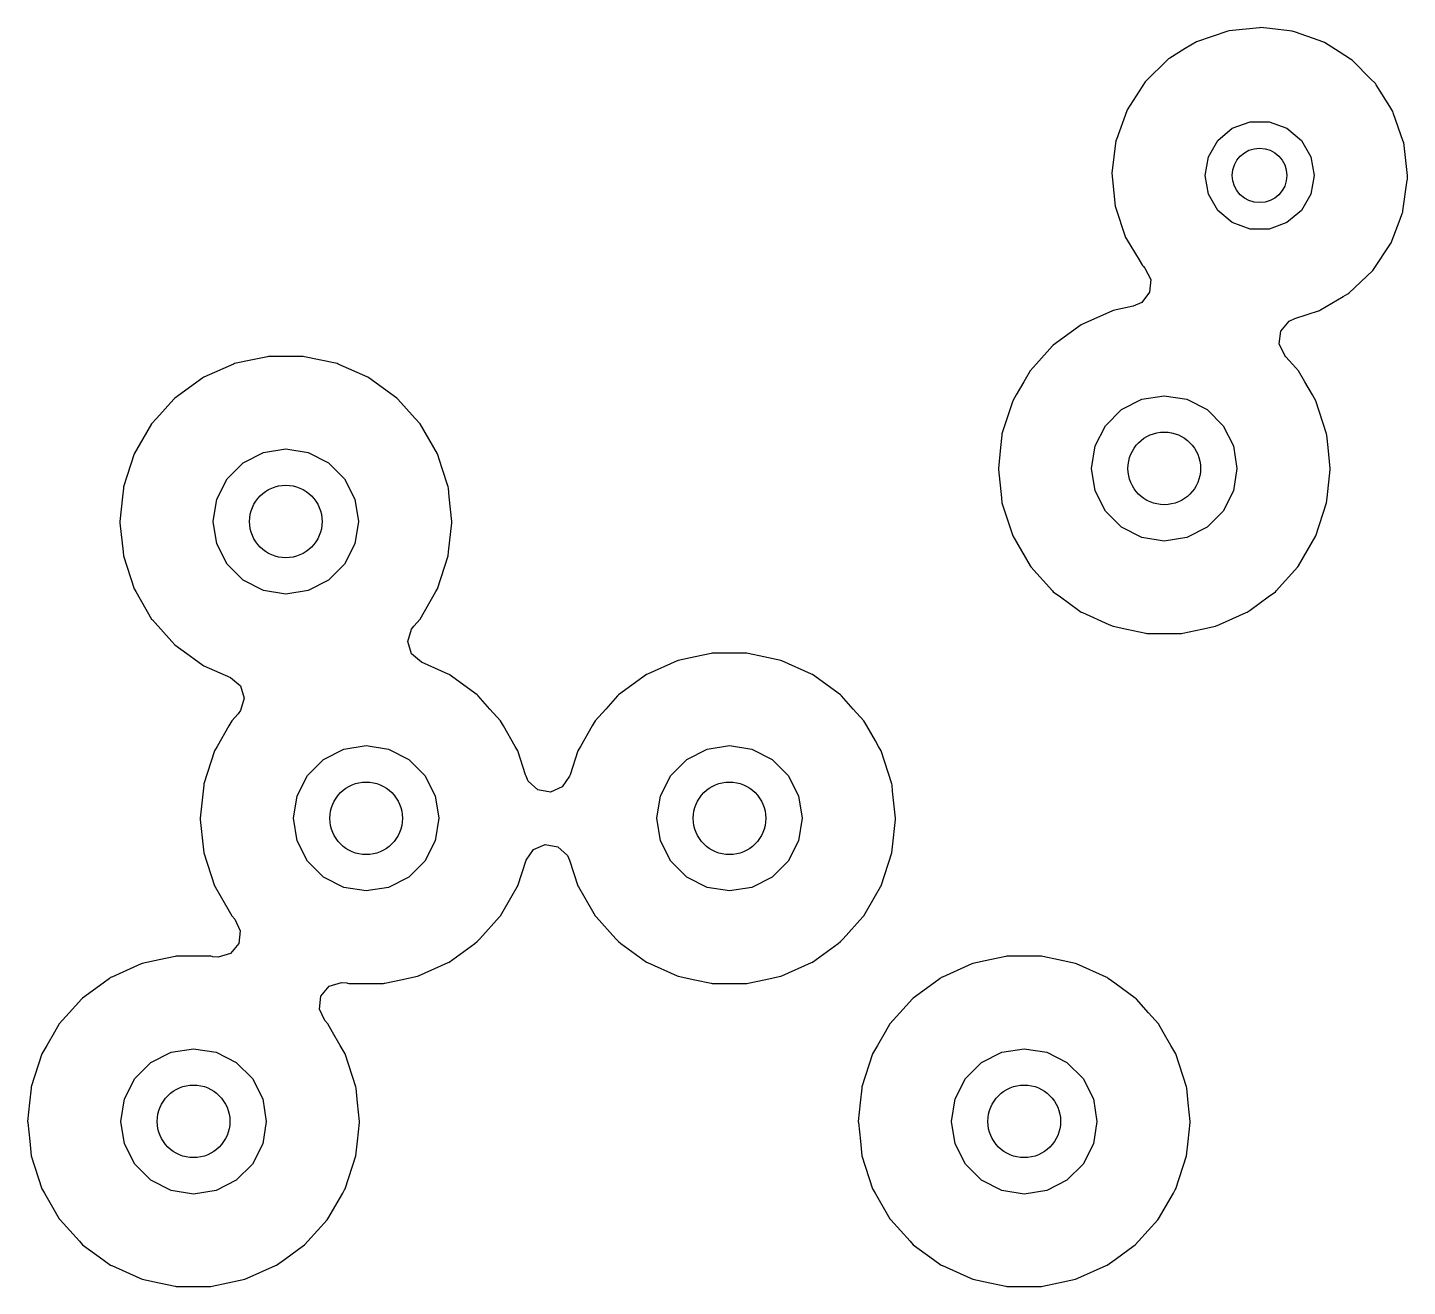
# Model space of a CAD drawing. Extents: x 1.86 to 8.44, y -4.92 to -0.87.
# Drawn here: x 6.964 to 7.263, y -2.9558 to -2.683 of the extents above; entities that cross this region are included whole.
import ezdxf

# ---------------------------------------------------------------- set-up
doc = ezdxf.new("R2010")
doc.units = 0
doc.header["$MEASUREMENT"] = 0
doc.layers.add('BLACK', color=7, linetype='CONTINUOUS')

msp = doc.modelspace()

# ---------------------------------------------------------------- linework, layer by layer
at = {"layer": 'BLACK', "linetype": 'CONTINUOUS'}
for p, q in [((7.22412, -2.68372), (7.21736, -2.68602)), ((7.2244, -2.68369), (7.22412, -2.68372)), ((7.23095, -2.683), (7.2244, -2.68369)), ((7.2244, -2.68369), (7.2244, -2.68369)), ((7.23122, -2.68297), (7.23095, -2.683)), ((7.23095, -2.683), (7.23095, -2.683)), ((7.23319, -2.6832), (7.23122, -2.68297)), ((7.23804, -2.68378), (7.23319, -2.6832)), ((7.23831, -2.68381), (7.23804, -2.68378)), ((7.23804, -2.68378), (7.23804, -2.68378)), ((7.23858, -2.68391), (7.23831, -2.68381)), ((7.24389, -2.6858), (7.23858, -2.68391)), ((7.23858, -2.68391), (7.23858, -2.68391)), ((7.2149, -2.68753), (7.21152, -2.68961)), ((7.21736, -2.68602), (7.2149, -2.68753)), ((7.24504, -2.68621), (7.24389, -2.6858)), ((7.24824, -2.68824), (7.24504, -2.68621)), ((7.21108, -2.68995), (7.20637, -2.69456)), ((7.21128, -2.68976), (7.21108, -2.68995)), ((7.21108, -2.68995), (7.21108, -2.68995)), ((7.21152, -2.68961), (7.21128, -2.68976)), ((7.21152, -2.68961), (7.21152, -2.68961)), ((7.25071, -2.68981), (7.24824, -2.68824)), ((7.25107, -2.69004), (7.25071, -2.68981)), ((7.25127, -2.69023), (7.25107, -2.69004)), ((7.25506, -2.69405), (7.25127, -2.69023)), ((7.25127, -2.69023), (7.25127, -2.69023)), ((7.20618, -2.69475), (7.20231, -2.70076)), ((7.20637, -2.69456), (7.20618, -2.69475)), ((7.2561, -2.6951), (7.25506, -2.69405)), ((7.25625, -2.69534), (7.2561, -2.6951)), ((7.25921, -2.70008), (7.25625, -2.69534)), ((7.20221, -2.70102), (7.19996, -2.70721)), ((7.20231, -2.70076), (7.20221, -2.70102)), ((7.20221, -2.70102), (7.20221, -2.70102)), ((7.25989, -2.70116), (7.25921, -2.70008)), ((7.25998, -2.70142), (7.25989, -2.70116)), ((7.26214, -2.70764), (7.25998, -2.70142)), ((7.25998, -2.70142), (7.25998, -2.70142)), ((7.22195, -2.70741), (7.22509, -2.70477)), ((7.22509, -2.70477), (7.22895, -2.70337)), ((7.22895, -2.70337), (7.23305, -2.70337)), ((7.23305, -2.70337), (7.23691, -2.70477)), ((7.23691, -2.70477), (7.24005, -2.70741)), ((7.19987, -2.70747), (7.19897, -2.71455)), ((7.19996, -2.70721), (7.19987, -2.70747)), ((7.2199, -2.71096), (7.22195, -2.70741)), ((7.24005, -2.70741), (7.2421, -2.71096)), ((7.26224, -2.7079), (7.26214, -2.70764)), ((7.26303, -2.715), (7.26224, -2.7079)), ((7.21919, -2.715), (7.2199, -2.71096)), ((7.2421, -2.71096), (7.24281, -2.715)), ((7.19897, -2.71455), (7.19967, -2.72166)), ((7.2199, -2.71904), (7.21919, -2.715)), ((7.24281, -2.715), (7.2421, -2.71904)), ((7.26206, -2.72269), (7.263, -2.71605)), ((7.263, -2.71605), (7.26302, -2.71589)), ((7.263, -2.71605), (7.263, -2.71605)), ((7.26302, -2.71589), (7.26303, -2.715)), ((7.22195, -2.72259), (7.2199, -2.71904)), ((7.2421, -2.71904), (7.24005, -2.72259)), ((7.19967, -2.72166), (7.20192, -2.72844)), ((7.22509, -2.72523), (7.22195, -2.72259)), ((7.24005, -2.72259), (7.23691, -2.72523)), ((7.26145, -2.72448), (7.26193, -2.72323)), ((7.26193, -2.72323), (7.26203, -2.72297)), ((7.26193, -2.72323), (7.26193, -2.72323)), ((7.26203, -2.72297), (7.26206, -2.72269)), ((7.22895, -2.72663), (7.22509, -2.72523)), ((7.23305, -2.72663), (7.22895, -2.72663)), ((7.23691, -2.72523), (7.23305, -2.72663)), ((7.25949, -2.72964), (7.26145, -2.72448)), ((7.20192, -2.72844), (7.20207, -2.72867)), ((7.20207, -2.72867), (7.20207, -2.72867)), ((7.20207, -2.72867), (7.20487, -2.7333)), ((7.25554, -2.73559), (7.25949, -2.72964)), ((7.20487, -2.7333), (7.20562, -2.73454)), ((7.20562, -2.73454), (7.20581, -2.73474)), ((7.20581, -2.73474), (7.20581, -2.73474)), ((7.20581, -2.73474), (7.20613, -2.73507)), ((7.20613, -2.73507), (7.20743, -2.73755)), ((7.25037, -2.74051), (7.25554, -2.73559)), ((7.20743, -2.73755), (7.20718, -2.74033)), ((7.20718, -2.74033), (7.20546, -2.74254)), ((7.24423, -2.74417), (7.24913, -2.74125)), ((7.24913, -2.74125), (7.25013, -2.74066)), ((7.25013, -2.74066), (7.25037, -2.74051)), ((7.25013, -2.74066), (7.25013, -2.74066)), ((7.199, -2.7444), (7.19261, -2.74725)), ((7.19924, -2.74429), (7.199, -2.7444)), ((7.199, -2.7444), (7.199, -2.7444)), ((7.20359, -2.74337), (7.19924, -2.74429)), ((7.20546, -2.74254), (7.20359, -2.74337)), ((7.23861, -2.746), (7.24397, -2.74426)), ((7.24397, -2.74426), (7.24423, -2.74417)), ((7.24397, -2.74426), (7.24397, -2.74426)), ((7.19237, -2.74735), (7.18629, -2.75177)), ((7.19261, -2.74725), (7.19237, -2.74735)), ((7.19261, -2.74725), (7.19261, -2.74725)), ((7.23559, -2.74874), (7.23738, -2.74659)), ((7.23738, -2.74659), (7.23861, -2.746)), ((7.23525, -2.75152), (7.23559, -2.74874)), ((7.18611, -2.75196), (7.18257, -2.7559)), ((7.18629, -2.75177), (7.18611, -2.75196)), ((7.18611, -2.75196), (7.18611, -2.75196)), ((7.23646, -2.75404), (7.23525, -2.75152)), ((7.00865, -2.7559), (7.00226, -2.75875)), ((7.00889, -2.7558), (7.00865, -2.7559)), ((7.00865, -2.7559), (7.00865, -2.7559)), ((7.01277, -2.75497), (7.00889, -2.7558)), ((7.01599, -2.75429), (7.01277, -2.75497)), ((7.01624, -2.75423), (7.01599, -2.75429)), ((7.01599, -2.75429), (7.01599, -2.75429)), ((7.02376, -2.75423), (7.01624, -2.75423)), ((7.02401, -2.75429), (7.02376, -2.75423)), ((7.02723, -2.75497), (7.02401, -2.75429)), ((7.02401, -2.75429), (7.02401, -2.75429)), ((7.03111, -2.7558), (7.02723, -2.75497)), ((7.03135, -2.7559), (7.03111, -2.7558)), ((7.03774, -2.75875), (7.03135, -2.7559)), ((7.03135, -2.7559), (7.03135, -2.7559)), ((7.18257, -2.7559), (7.18126, -2.75736)), ((7.23668, -2.75429), (7.23646, -2.75404)), ((7.23814, -2.7559), (7.23668, -2.75429)), ((7.23945, -2.75736), (7.23814, -2.7559)), ((7.00202, -2.75885), (6.99593, -2.76327)), ((7.00225, -2.75875), (7.00202, -2.75885)), ((7.00226, -2.75875), (7.00225, -2.75875)), ((7.03775, -2.75875), (7.03774, -2.75875)), ((7.03798, -2.75885), (7.03775, -2.75875)), ((7.04407, -2.76327), (7.03798, -2.75885)), ((7.18126, -2.75736), (7.17988, -2.75974)), ((7.24082, -2.75974), (7.23945, -2.75736)), ((7.17823, -2.76259), (7.1775, -2.76387)), ((7.17988, -2.75974), (7.17823, -2.76259)), ((7.24247, -2.76259), (7.24082, -2.75974)), ((7.24321, -2.76387), (7.24247, -2.76259)), ((6.99576, -2.76347), (6.99196, -2.76768)), ((6.99593, -2.76327), (6.99576, -2.76347)), ((6.99576, -2.76347), (6.99576, -2.76347)), ((7.04424, -2.76347), (7.04407, -2.76327)), ((7.04804, -2.76768), (7.04424, -2.76347)), ((7.04424, -2.76347), (7.04424, -2.76347)), ((7.1775, -2.76387), (7.17517, -2.77102)), ((7.2011, -2.76576), (7.20549, -2.76352)), ((7.20549, -2.76352), (7.21035, -2.76275)), ((7.21035, -2.76275), (7.21522, -2.76352)), ((7.21522, -2.76352), (7.21961, -2.76576)), ((7.24553, -2.77102), (7.24321, -2.76387)), ((6.99196, -2.76768), (6.9909, -2.76886)), ((7.0491, -2.76886), (7.04804, -2.76768)), ((7.19761, -2.76924), (7.2011, -2.76576)), ((7.21961, -2.76576), (7.22309, -2.76924)), ((6.9909, -2.76886), (6.98714, -2.77537)), ((7.05286, -2.77537), (7.0491, -2.76886)), ((7.17515, -2.77128), (7.17486, -2.77397)), ((7.17517, -2.77102), (7.17515, -2.77128)), ((7.17515, -2.77128), (7.17515, -2.77128)), ((7.19537, -2.77363), (7.19761, -2.76924)), ((7.22309, -2.76924), (7.22533, -2.77363)), ((7.24556, -2.77128), (7.24553, -2.77102)), ((7.24584, -2.77397), (7.24556, -2.77128)), ((7.24556, -2.77128), (7.24556, -2.77128)), ((7.01513, -2.77502), (7.02, -2.77425)), ((7.02, -2.77425), (7.02487, -2.77502)), ((7.17486, -2.77397), (7.17439, -2.7785)), ((7.1946, -2.7785), (7.19537, -2.77363)), ((7.22533, -2.77363), (7.2261, -2.7785)), ((7.24632, -2.7785), (7.24584, -2.77397)), ((6.98714, -2.77537), (6.98482, -2.78252)), ((7.00726, -2.78074), (7.01074, -2.77726)), ((7.01074, -2.77726), (7.01513, -2.77502)), ((7.02487, -2.77502), (7.02926, -2.77726)), ((7.02926, -2.77726), (7.03274, -2.78074)), ((7.05387, -2.7785), (7.05286, -2.77537)), ((7.05518, -2.78252), (7.05387, -2.7785)), ((7.17439, -2.7785), (7.17441, -2.77876)), ((7.17441, -2.77876), (7.17506, -2.78487)), ((7.19537, -2.78336), (7.1946, -2.7785)), ((7.2261, -2.7785), (7.22533, -2.78336)), ((7.24565, -2.78487), (7.24629, -2.77876)), ((7.24629, -2.77876), (7.24632, -2.7785)), ((6.98479, -2.78278), (6.98459, -2.78468)), ((6.98482, -2.78252), (6.98479, -2.78278)), ((6.98479, -2.78278), (6.98479, -2.78278)), ((7.00502, -2.78513), (7.00726, -2.78074)), ((7.03274, -2.78074), (7.03498, -2.78513)), ((7.05521, -2.78278), (7.05518, -2.78252)), ((7.05541, -2.78468), (7.05521, -2.78278)), ((7.05521, -2.78278), (7.05521, -2.78278)), ((7.19761, -2.78775), (7.19537, -2.78336)), ((7.22533, -2.78336), (7.22309, -2.78775)), ((6.98459, -2.78468), (6.98404, -2.79)), ((7.00425, -2.79), (7.00502, -2.78513)), ((7.03498, -2.78513), (7.03575, -2.79)), ((7.05596, -2.79), (7.05541, -2.78468)), ((7.17506, -2.78487), (7.17517, -2.78598)), ((7.17517, -2.78598), (7.1775, -2.79313)), ((7.24321, -2.79313), (7.24553, -2.78598)), ((7.24553, -2.78598), (7.24565, -2.78487)), ((7.2011, -2.79124), (7.19761, -2.78775)), ((7.22309, -2.78775), (7.21961, -2.79124)), ((6.98404, -2.79), (6.98406, -2.79026)), ((6.98406, -2.79026), (6.98472, -2.79655)), ((7.00502, -2.79487), (7.00425, -2.79)), ((7.03575, -2.79), (7.03498, -2.79487)), ((7.05528, -2.79655), (7.05594, -2.79026)), ((7.05594, -2.79026), (7.05596, -2.79)), ((7.20549, -2.79347), (7.2011, -2.79124)), ((7.21961, -2.79124), (7.21522, -2.79347)), ((7.00726, -2.79926), (7.00502, -2.79487)), ((7.03498, -2.79487), (7.03274, -2.79926)), ((7.1775, -2.79313), (7.18126, -2.79964)), ((7.21035, -2.79425), (7.20549, -2.79347)), ((7.21522, -2.79347), (7.21035, -2.79425)), ((7.23945, -2.79964), (7.24321, -2.79313)), ((6.98472, -2.79655), (6.98482, -2.79748)), ((6.98482, -2.79748), (6.98714, -2.80463)), ((7.05286, -2.80463), (7.05518, -2.79748)), ((7.05518, -2.79748), (7.05528, -2.79655)), ((7.01074, -2.80274), (7.00726, -2.79926)), ((7.03274, -2.79926), (7.02926, -2.80274)), ((7.18126, -2.79964), (7.18143, -2.79983)), ((7.18143, -2.79983), (7.18143, -2.79983)), ((7.18143, -2.79983), (7.18611, -2.80503)), ((7.23459, -2.80503), (7.23927, -2.79983)), ((7.23927, -2.79983), (7.23945, -2.79964)), ((7.23927, -2.79983), (7.23927, -2.79983)), ((7.01513, -2.80498), (7.01074, -2.80274)), ((7.02926, -2.80274), (7.02487, -2.80498)), ((6.98714, -2.80463), (6.98727, -2.80485)), ((6.98727, -2.80485), (6.98727, -2.80485)), ((6.98727, -2.80485), (6.98748, -2.80521)), ((6.98748, -2.80521), (6.9909, -2.81114)), ((7.02, -2.80575), (7.01513, -2.80498)), ((7.02487, -2.80498), (7.02, -2.80575)), ((7.0491, -2.81114), (7.05252, -2.80521)), ((7.05252, -2.80521), (7.05273, -2.80485)), ((7.05273, -2.80485), (7.05286, -2.80463)), ((7.05273, -2.80485), (7.05273, -2.80485)), ((7.18611, -2.80503), (7.18629, -2.80522)), ((7.18629, -2.80522), (7.18783, -2.80635)), ((7.18783, -2.80635), (7.19177, -2.80921)), ((7.22893, -2.80921), (7.23287, -2.80635)), ((7.23287, -2.80635), (7.23442, -2.80522)), ((7.23442, -2.80522), (7.23459, -2.80503)), ((7.19177, -2.80921), (7.19237, -2.80964)), ((7.19237, -2.80964), (7.19261, -2.80975)), ((7.19261, -2.80975), (7.19261, -2.80975)), ((7.19261, -2.80975), (7.19836, -2.81231)), ((7.22234, -2.81231), (7.2281, -2.80975)), ((7.2281, -2.80975), (7.22833, -2.80964)), ((7.2281, -2.80975), (7.2281, -2.80975)), ((7.22833, -2.80964), (7.22893, -2.80921)), ((6.9909, -2.81114), (6.99108, -2.81133)), ((6.99108, -2.81133), (6.99108, -2.81133)), ((6.99108, -2.81133), (6.99531, -2.81603)), ((7.04645, -2.81603), (7.04721, -2.81334)), ((7.04721, -2.81334), (7.04772, -2.81267)), ((7.04772, -2.81267), (7.0491, -2.81114)), ((7.19836, -2.81231), (7.19924, -2.8127)), ((7.19924, -2.8127), (7.20226, -2.81334)), ((7.20226, -2.81334), (7.20634, -2.81421)), ((7.21437, -2.81421), (7.21845, -2.81334)), ((7.21845, -2.81334), (7.22147, -2.8127)), ((7.22147, -2.8127), (7.22234, -2.81231)), ((6.99531, -2.81603), (6.99593, -2.81673)), ((7.04726, -2.81871), (7.04645, -2.81603)), ((7.20634, -2.81421), (7.20634, -2.81421)), ((7.20634, -2.81421), (7.20659, -2.81427)), ((7.20659, -2.81427), (7.21411, -2.81427)), ((7.21411, -2.81427), (7.21437, -2.81421)), ((7.21437, -2.81421), (7.21437, -2.81421)), ((6.99593, -2.81673), (6.99855, -2.81862)), ((6.99855, -2.81862), (7.00011, -2.81976)), ((7.04939, -2.82052), (7.04726, -2.81871)), ((7.10871, -2.81934), (7.10503, -2.82013)), ((7.11213, -2.81862), (7.10871, -2.81934)), ((7.11238, -2.81856), (7.11213, -2.81862)), ((7.11213, -2.81862), (7.11213, -2.81862)), ((7.1199, -2.81856), (7.11238, -2.81856)), ((7.12016, -2.81862), (7.1199, -2.81856)), ((7.12358, -2.81934), (7.12016, -2.81862)), ((7.12016, -2.81862), (7.12016, -2.81862)), ((7.12726, -2.82013), (7.12358, -2.81934)), ((7.00011, -2.81976), (7.00202, -2.82115)), ((7.00202, -2.82115), (7.00225, -2.82125)), ((7.00225, -2.82125), (7.00226, -2.82125)), ((7.00226, -2.82125), (7.00801, -2.82381)), ((7.05515, -2.82308), (7.04939, -2.82052)), ((7.10479, -2.82023), (7.0984, -2.82308)), ((7.10503, -2.82013), (7.10479, -2.82023)), ((7.10479, -2.82023), (7.10479, -2.82023)), ((7.12749, -2.82023), (7.12726, -2.82013)), ((7.13389, -2.82308), (7.12749, -2.82023)), ((7.12749, -2.82023), (7.12749, -2.82023)), ((7.00801, -2.82381), (7.01014, -2.82562)), ((7.05538, -2.82318), (7.05515, -2.82308)), ((7.05515, -2.82308), (7.05515, -2.82308)), ((7.06147, -2.8276), (7.05538, -2.82318)), ((7.09816, -2.82318), (7.09208, -2.8276)), ((7.0984, -2.82308), (7.09816, -2.82318)), ((7.0984, -2.82308), (7.0984, -2.82308)), ((7.13412, -2.82318), (7.13389, -2.82308)), ((7.13389, -2.82308), (7.13389, -2.82308)), ((7.14021, -2.8276), (7.13412, -2.82318)), ((7.01014, -2.82562), (7.01095, -2.8283)), ((7.01095, -2.8283), (7.01019, -2.83099)), ((7.06164, -2.8278), (7.06147, -2.8276)), ((7.0642, -2.83064), (7.06164, -2.8278)), ((7.06164, -2.8278), (7.06164, -2.8278)), ((7.0919, -2.8278), (7.08934, -2.83064)), ((7.09208, -2.8276), (7.0919, -2.8278)), ((7.0919, -2.8278), (7.0919, -2.8278)), ((7.14038, -2.8278), (7.14021, -2.8276)), ((7.14294, -2.83064), (7.14038, -2.8278)), ((7.14038, -2.8278), (7.14038, -2.8278)), ((7.01019, -2.83099), (7.00968, -2.83167)), ((7.0665, -2.83319), (7.0642, -2.83064)), ((7.08934, -2.83064), (7.08705, -2.83319)), ((7.14524, -2.83319), (7.14294, -2.83064)), ((7.00767, -2.83429), (7.0051, -2.83874)), ((7.00831, -2.83319), (7.00767, -2.83429)), ((7.00968, -2.83167), (7.00831, -2.83319)), ((7.06713, -2.83429), (7.0665, -2.83319)), ((7.0697, -2.83874), (7.06713, -2.83429)), ((7.08641, -2.83429), (7.08384, -2.83874)), ((7.08705, -2.83319), (7.08641, -2.83429)), ((7.14587, -2.83429), (7.14524, -2.83319)), ((7.14776, -2.83755), (7.14587, -2.83429)), ((7.00455, -2.8397), (7.00222, -2.84685)), ((7.0051, -2.83874), (7.00455, -2.8397)), ((7.02815, -2.84159), (7.03254, -2.83935)), ((7.03254, -2.83935), (7.0374, -2.83858)), ((7.0374, -2.83858), (7.04227, -2.83935)), ((7.04227, -2.83935), (7.04666, -2.84159)), ((7.07026, -2.8397), (7.0697, -2.83874)), ((7.07195, -2.84492), (7.07026, -2.8397)), ((7.08329, -2.8397), (7.08159, -2.84492)), ((7.08384, -2.83874), (7.08329, -2.8397)), ((7.10689, -2.84159), (7.11128, -2.83935)), ((7.11128, -2.83935), (7.11614, -2.83858)), ((7.11614, -2.83858), (7.12101, -2.83935)), ((7.12101, -2.83935), (7.1254, -2.84159)), ((7.14844, -2.83874), (7.14776, -2.83755)), ((7.149, -2.8397), (7.14844, -2.83874)), ((7.15132, -2.84685), (7.149, -2.8397)), ((7.02466, -2.84507), (7.02815, -2.84159)), ((7.04666, -2.84159), (7.05014, -2.84507)), ((7.1034, -2.84507), (7.10689, -2.84159)), ((7.1254, -2.84159), (7.12888, -2.84507)), ((7.02242, -2.84946), (7.02466, -2.84507)), ((7.05014, -2.84507), (7.05238, -2.84946)), ((7.07205, -2.84523), (7.07195, -2.84492)), ((7.07252, -2.84626), (7.07205, -2.84523)), ((7.07458, -2.84815), (7.07252, -2.84626)), ((7.08149, -2.84523), (7.07991, -2.84754)), ((7.08159, -2.84492), (7.08149, -2.84523)), ((7.10116, -2.84946), (7.1034, -2.84507)), ((7.12888, -2.84507), (7.13112, -2.84946)), ((7.00206, -2.84844), (7.00144, -2.85433)), ((7.0022, -2.84711), (7.00206, -2.84844)), ((7.00222, -2.84685), (7.0022, -2.84711)), ((7.0022, -2.84711), (7.0022, -2.84711)), ((7.07734, -2.84863), (7.07458, -2.84815)), ((7.07991, -2.84754), (7.07734, -2.84863)), ((7.15135, -2.84711), (7.15132, -2.84685)), ((7.15149, -2.84844), (7.15135, -2.84711)), ((7.15135, -2.84711), (7.15135, -2.84711)), ((7.15211, -2.85433), (7.15149, -2.84844)), ((7.02165, -2.85433), (7.02242, -2.84946)), ((7.05238, -2.84946), (7.05315, -2.85433)), ((7.10039, -2.85433), (7.10116, -2.84946)), ((7.13112, -2.84946), (7.13189, -2.85433)), ((7.00144, -2.85433), (7.00146, -2.85459)), ((7.00146, -2.85459), (7.00209, -2.86051)), ((7.02242, -2.8592), (7.02165, -2.85433)), ((7.05315, -2.85433), (7.05238, -2.8592)), ((7.10116, -2.8592), (7.10039, -2.85433)), ((7.13189, -2.85433), (7.13112, -2.8592)), ((7.15146, -2.86051), (7.15208, -2.85459)), ((7.15208, -2.85459), (7.15211, -2.85433)), ((7.00209, -2.86051), (7.00222, -2.86181)), ((7.02466, -2.86359), (7.02242, -2.8592)), ((7.05238, -2.8592), (7.05014, -2.86359)), ((7.07205, -2.86343), (7.07363, -2.86112)), ((7.07363, -2.86112), (7.07621, -2.86003)), ((7.07621, -2.86003), (7.07896, -2.86051)), ((7.07896, -2.86051), (7.08102, -2.8624)), ((7.1034, -2.86359), (7.10116, -2.8592)), ((7.13112, -2.8592), (7.12888, -2.86359)), ((7.15132, -2.86181), (7.15146, -2.86051)), ((7.00222, -2.86181), (7.00455, -2.86896)), ((7.02815, -2.86707), (7.02466, -2.86359)), ((7.05014, -2.86359), (7.04666, -2.86707)), ((7.07026, -2.86896), (7.07205, -2.86343)), ((7.08102, -2.8624), (7.08149, -2.86343)), ((7.08149, -2.86343), (7.08329, -2.86896)), ((7.10689, -2.86707), (7.1034, -2.86359)), ((7.12888, -2.86359), (7.1254, -2.86707)), ((7.149, -2.86896), (7.15132, -2.86181)), ((7.03254, -2.86931), (7.02815, -2.86707)), ((7.04666, -2.86707), (7.04227, -2.86931)), ((7.11128, -2.86931), (7.10689, -2.86707)), ((7.1254, -2.86707), (7.12101, -2.86931)), ((7.00455, -2.86896), (7.00468, -2.86918)), ((7.00468, -2.86918), (7.00468, -2.86918)), ((7.00468, -2.86918), (7.00576, -2.87106)), ((7.0374, -2.87008), (7.03254, -2.86931)), ((7.04227, -2.86931), (7.0374, -2.87008)), ((7.06905, -2.87106), (7.07013, -2.86918)), ((7.07013, -2.86918), (7.07026, -2.86896)), ((7.07013, -2.86918), (7.07013, -2.86918)), ((7.08329, -2.86896), (7.08342, -2.86918)), ((7.08342, -2.86918), (7.08342, -2.86918)), ((7.08342, -2.86918), (7.0845, -2.87106)), ((7.11614, -2.87008), (7.11128, -2.86931)), ((7.12101, -2.86931), (7.11614, -2.87008)), ((7.14779, -2.87106), (7.14887, -2.86918)), ((7.14887, -2.86918), (7.149, -2.86896)), ((7.14887, -2.86918), (7.14887, -2.86918)), ((7.00576, -2.87106), (7.00831, -2.87547)), ((7.0665, -2.87547), (7.06905, -2.87106)), ((7.0845, -2.87106), (7.08705, -2.87547)), ((7.14524, -2.87547), (7.14779, -2.87106)), ((7.00831, -2.87547), (7.00892, -2.87616)), ((7.00892, -2.87616), (7.01013, -2.87868)), ((7.06204, -2.88042), (7.06632, -2.87566)), ((7.06632, -2.87566), (7.0665, -2.87547)), ((7.06632, -2.87566), (7.06632, -2.87566)), ((7.08705, -2.87547), (7.08722, -2.87566)), ((7.08722, -2.87566), (7.08722, -2.87566)), ((7.08722, -2.87566), (7.0915, -2.88042)), ((7.14078, -2.88042), (7.14506, -2.87566)), ((7.14506, -2.87566), (7.14524, -2.87547)), ((7.14506, -2.87566), (7.14506, -2.87566)), ((7.01013, -2.87868), (7.00979, -2.88145)), ((7.00979, -2.88145), (7.008, -2.8836)), ((7.05697, -2.88433), (7.06093, -2.88145)), ((7.06093, -2.88145), (7.06147, -2.88106)), ((7.06147, -2.88106), (7.06204, -2.88042)), ((7.0915, -2.88042), (7.09208, -2.88106)), ((7.09208, -2.88106), (7.09262, -2.88145)), ((7.09262, -2.88145), (7.09658, -2.88433)), ((7.13571, -2.88433), (7.13967, -2.88145)), ((7.13967, -2.88145), (7.14021, -2.88106)), ((7.14021, -2.88106), (7.14078, -2.88042)), ((6.99256, -2.88501), (6.98889, -2.8858)), ((6.99599, -2.88429), (6.99256, -2.88501)), ((6.99624, -2.88423), (6.99599, -2.88429)), ((6.99599, -2.88429), (6.99599, -2.88429)), ((7.00376, -2.88423), (6.99624, -2.88423)), ((7.00401, -2.88429), (7.00376, -2.88423)), ((7.0042, -2.88433), (7.00401, -2.88429)), ((7.00401, -2.88429), (7.00401, -2.88429)), ((7.00533, -2.88443), (7.0042, -2.88433)), ((7.008, -2.8836), (7.00533, -2.88443)), ((7.05538, -2.88548), (7.05697, -2.88433)), ((7.09658, -2.88433), (7.09816, -2.88548)), ((7.13412, -2.88548), (7.13571, -2.88433)), ((7.17256, -2.88501), (7.16889, -2.8858)), ((7.17599, -2.88429), (7.17256, -2.88501)), ((7.17624, -2.88423), (7.17599, -2.88429)), ((7.17599, -2.88429), (7.17599, -2.88429)), ((7.18376, -2.88423), (7.17624, -2.88423)), ((7.18401, -2.88429), (7.18376, -2.88423)), ((7.18744, -2.88501), (7.18401, -2.88429)), ((7.18401, -2.88429), (7.18401, -2.88429)), ((7.19111, -2.8858), (7.18744, -2.88501)), ((6.98865, -2.8859), (6.98226, -2.88875)), ((6.98889, -2.8858), (6.98865, -2.8859)), ((6.98865, -2.8859), (6.98865, -2.8859)), ((7.04875, -2.88843), (7.05515, -2.88558)), ((7.05515, -2.88558), (7.05538, -2.88548)), ((7.05515, -2.88558), (7.05515, -2.88558)), ((7.09816, -2.88548), (7.0984, -2.88558)), ((7.0984, -2.88558), (7.0984, -2.88558)), ((7.0984, -2.88558), (7.10479, -2.88843)), ((7.12749, -2.88843), (7.13389, -2.88558)), ((7.13389, -2.88558), (7.13412, -2.88548)), ((7.13389, -2.88558), (7.13389, -2.88558)), ((7.16865, -2.8859), (7.16226, -2.88875)), ((7.16889, -2.8858), (7.16865, -2.8859)), ((7.16865, -2.8859), (7.16865, -2.8859)), ((7.19135, -2.8859), (7.19111, -2.8858)), ((7.19774, -2.88875), (7.19135, -2.8859)), ((7.19135, -2.8859), (7.19135, -2.8859)), ((6.98038, -2.89004), (6.97593, -2.89327)), ((6.98181, -2.88901), (6.98038, -2.89004)), ((6.98202, -2.88885), (6.98181, -2.88901)), ((6.98181, -2.88901), (6.98181, -2.88901)), ((6.98225, -2.88875), (6.98202, -2.88885)), ((6.98226, -2.88875), (6.98225, -2.88875)), ((7.02761, -2.89288), (7.0294, -2.89073)), ((7.0294, -2.89073), (7.03207, -2.8899)), ((7.03207, -2.8899), (7.0332, -2.89)), ((7.0332, -2.89), (7.03339, -2.89004)), ((7.03339, -2.89004), (7.03339, -2.89004)), ((7.03339, -2.89004), (7.03364, -2.8901)), ((7.03364, -2.8901), (7.04116, -2.8901)), ((7.04116, -2.8901), (7.04141, -2.89004)), ((7.04141, -2.89004), (7.04142, -2.89004)), ((7.04142, -2.89004), (7.04491, -2.8893)), ((7.04491, -2.8893), (7.04852, -2.88854)), ((7.04852, -2.88854), (7.04875, -2.88843)), ((7.10479, -2.88843), (7.10503, -2.88854)), ((7.10503, -2.88854), (7.10863, -2.8893)), ((7.10863, -2.8893), (7.11213, -2.89004)), ((7.11213, -2.89004), (7.11213, -2.89004)), ((7.11213, -2.89004), (7.11238, -2.8901)), ((7.11238, -2.8901), (7.1199, -2.8901)), ((7.1199, -2.8901), (7.12016, -2.89004)), ((7.12016, -2.89004), (7.12365, -2.8893)), ((7.12016, -2.89004), (7.12016, -2.89004)), ((7.12365, -2.8893), (7.12726, -2.88854)), ((7.12726, -2.88854), (7.12749, -2.88843)), ((7.16038, -2.89004), (7.15593, -2.89327)), ((7.16181, -2.88901), (7.16038, -2.89004)), ((7.16202, -2.88885), (7.16181, -2.88901)), ((7.16181, -2.88901), (7.16181, -2.88901)), ((7.16225, -2.88875), (7.16202, -2.88885)), ((7.16226, -2.88875), (7.16225, -2.88875)), ((7.19775, -2.88875), (7.19774, -2.88875)), ((7.19798, -2.88885), (7.19775, -2.88875)), ((7.19819, -2.88901), (7.19798, -2.88885)), ((7.19962, -2.89004), (7.19819, -2.88901)), ((7.19819, -2.88901), (7.19819, -2.88901)), ((7.20407, -2.89327), (7.19962, -2.89004)), ((6.97576, -2.89347), (6.97308, -2.89645)), ((6.97593, -2.89327), (6.97576, -2.89347)), ((6.97576, -2.89347), (6.97576, -2.89347)), ((7.02727, -2.89566), (7.02761, -2.89288)), ((7.15576, -2.89347), (7.15308, -2.89645)), ((7.15593, -2.89327), (7.15576, -2.89347)), ((7.15576, -2.89347), (7.15576, -2.89347)), ((7.20424, -2.89347), (7.20407, -2.89327)), ((7.20432, -2.89355), (7.20424, -2.89347)), ((7.20424, -2.89347), (7.20424, -2.89347)), ((7.20692, -2.89645), (7.20432, -2.89355)), ((6.97308, -2.89645), (6.9709, -2.89886)), ((7.02848, -2.89818), (7.02727, -2.89566)), ((7.15308, -2.89645), (7.1509, -2.89886)), ((7.2091, -2.89886), (7.20692, -2.89645)), ((6.9709, -2.89886), (6.96987, -2.90066)), ((7.0291, -2.89886), (7.02848, -2.89818)), ((7.03013, -2.90066), (7.0291, -2.89886)), ((7.1509, -2.89886), (7.14987, -2.90066)), ((7.21013, -2.90066), (7.2091, -2.89886)), ((6.96987, -2.90066), (6.9682, -2.90354)), ((7.0318, -2.90354), (7.03013, -2.90066)), ((7.14987, -2.90066), (7.1482, -2.90354)), ((7.2118, -2.90354), (7.21013, -2.90066)), ((6.96714, -2.90537), (6.96482, -2.91252)), ((6.9682, -2.90354), (6.96714, -2.90537)), ((6.99074, -2.90726), (6.99513, -2.90502)), ((6.99513, -2.90502), (7, -2.90425)), ((7, -2.90425), (7.00487, -2.90502)), ((7.00487, -2.90502), (7.00926, -2.90726)), ((7.03286, -2.90537), (7.0318, -2.90354)), ((7.03518, -2.91252), (7.03286, -2.90537)), ((7.14714, -2.90537), (7.14482, -2.91252)), ((7.1482, -2.90354), (7.14714, -2.90537)), ((7.17074, -2.90726), (7.17513, -2.90502)), ((7.17513, -2.90502), (7.18, -2.90425)), ((7.18, -2.90425), (7.18487, -2.90502)), ((7.18487, -2.90502), (7.18926, -2.90726)), ((7.21286, -2.90537), (7.2118, -2.90354)), ((7.21518, -2.91252), (7.21286, -2.90537)), ((6.98726, -2.91074), (6.99074, -2.90726)), ((7.00926, -2.90726), (7.01274, -2.91074)), ((7.16726, -2.91074), (7.17074, -2.90726)), ((7.18926, -2.90726), (7.19274, -2.91074)), ((6.98502, -2.91513), (6.98726, -2.91074)), ((7.01274, -2.91074), (7.01498, -2.91513)), ((7.16502, -2.91513), (7.16726, -2.91074)), ((7.19274, -2.91074), (7.19498, -2.91513)), ((6.96479, -2.91278), (6.96445, -2.91601)), ((6.96482, -2.91252), (6.96479, -2.91278)), ((6.96479, -2.91278), (6.96479, -2.91278)), ((6.98425, -2.92), (6.98502, -2.91513)), ((7.01498, -2.91513), (7.01575, -2.92)), ((7.03521, -2.91278), (7.03518, -2.91252)), ((7.03555, -2.91601), (7.03521, -2.91278)), ((7.03521, -2.91278), (7.03521, -2.91278)), ((7.14479, -2.91278), (7.14445, -2.91601)), ((7.14482, -2.91252), (7.14479, -2.91278)), ((7.14479, -2.91278), (7.14479, -2.91278)), ((7.16425, -2.92), (7.16502, -2.91513)), ((7.19498, -2.91513), (7.19575, -2.92)), ((7.21521, -2.91278), (7.21518, -2.91252)), ((7.21555, -2.91601), (7.21521, -2.91278)), ((7.21521, -2.91278), (7.21521, -2.91278)), ((6.96445, -2.91601), (6.96404, -2.92)), ((7.03596, -2.92), (7.03555, -2.91601)), ((7.14445, -2.91601), (7.14404, -2.92)), ((7.21596, -2.92), (7.21555, -2.91601)), ((6.96404, -2.92), (6.96406, -2.92026)), ((6.96406, -2.92026), (6.96449, -2.92432)), ((6.98502, -2.92487), (6.98425, -2.92)), ((7.01575, -2.92), (7.01498, -2.92487)), ((7.03551, -2.92432), (7.03594, -2.92026)), ((7.03594, -2.92026), (7.03596, -2.92)), ((7.14404, -2.92), (7.14406, -2.92026)), ((7.14406, -2.92026), (7.14449, -2.92432)), ((7.16502, -2.92487), (7.16425, -2.92)), ((7.19575, -2.92), (7.19498, -2.92487)), ((7.21551, -2.92432), (7.21594, -2.92026)), ((7.21594, -2.92026), (7.21596, -2.92)), ((6.96449, -2.92432), (6.96482, -2.92748)), ((6.98726, -2.92926), (6.98502, -2.92487)), ((7.01498, -2.92487), (7.01274, -2.92926)), ((7.03518, -2.92748), (7.03551, -2.92432)), ((7.14449, -2.92432), (7.14482, -2.92748)), ((7.16726, -2.92926), (7.16502, -2.92487)), ((7.19498, -2.92487), (7.19274, -2.92926)), ((7.21518, -2.92748), (7.21551, -2.92432)), ((6.96482, -2.92748), (6.96714, -2.93463)), ((6.99074, -2.93274), (6.98726, -2.92926)), ((7.01274, -2.92926), (7.00926, -2.93274)), ((7.03286, -2.93463), (7.03518, -2.92748)), ((7.14482, -2.92748), (7.14714, -2.93463)), ((7.17074, -2.93274), (7.16726, -2.92926)), ((7.19274, -2.92926), (7.18926, -2.93274)), ((7.21286, -2.93463), (7.21518, -2.92748)), ((6.99513, -2.93498), (6.99074, -2.93274)), ((7.00926, -2.93274), (7.00487, -2.93498)), ((7.17513, -2.93498), (7.17074, -2.93274)), ((7.18926, -2.93274), (7.18487, -2.93498)), ((6.96714, -2.93463), (6.96727, -2.93485)), ((6.96727, -2.93485), (6.96727, -2.93485)), ((6.96727, -2.93485), (6.96767, -2.93553)), ((6.96767, -2.93553), (6.9709, -2.94114)), ((7, -2.93575), (6.99513, -2.93498)), ((7.00487, -2.93498), (7, -2.93575)), ((7.0291, -2.94114), (7.03233, -2.93553)), ((7.03233, -2.93553), (7.03273, -2.93485)), ((7.03273, -2.93485), (7.03286, -2.93463)), ((7.03273, -2.93485), (7.03273, -2.93485)), ((7.14714, -2.93463), (7.14727, -2.93485)), ((7.14727, -2.93485), (7.14727, -2.93485)), ((7.14727, -2.93485), (7.14767, -2.93553)), ((7.14767, -2.93553), (7.1509, -2.94114)), ((7.18, -2.93575), (7.17513, -2.93498)), ((7.18487, -2.93498), (7.18, -2.93575)), ((7.2091, -2.94114), (7.21233, -2.93553)), ((7.21233, -2.93553), (7.21273, -2.93485)), ((7.21273, -2.93485), (7.21286, -2.93463)), ((7.21273, -2.93485), (7.21273, -2.93485)), ((6.9709, -2.94114), (6.97108, -2.94133)), ((6.97108, -2.94133), (6.97108, -2.94133)), ((6.97108, -2.94133), (6.97527, -2.94599)), ((7.02473, -2.94599), (7.02892, -2.94133)), ((7.02892, -2.94133), (7.0291, -2.94114)), ((7.02892, -2.94133), (7.02892, -2.94133)), ((7.1509, -2.94114), (7.15108, -2.94133)), ((7.15108, -2.94133), (7.15108, -2.94133)), ((7.15108, -2.94133), (7.15527, -2.94599)), ((7.20473, -2.94599), (7.20892, -2.94133)), ((7.20892, -2.94133), (7.2091, -2.94114)), ((7.20892, -2.94133), (7.20892, -2.94133)), ((6.97527, -2.94599), (6.97593, -2.94673)), ((6.97593, -2.94673), (6.97727, -2.9477)), ((6.97727, -2.9477), (6.98031, -2.94991)), ((7.01969, -2.94991), (7.02273, -2.9477)), ((7.02273, -2.9477), (7.02407, -2.94673)), ((7.02407, -2.94673), (7.02473, -2.94599)), ((7.15527, -2.94599), (7.15593, -2.94673)), ((7.15593, -2.94673), (7.15727, -2.9477)), ((7.15727, -2.9477), (7.16031, -2.94991)), ((7.19969, -2.94991), (7.20273, -2.9477)), ((7.20273, -2.9477), (7.20407, -2.94673)), ((7.20407, -2.94673), (7.20473, -2.94599)), ((6.98031, -2.94991), (6.98202, -2.95115)), ((7.01798, -2.95115), (7.01969, -2.94991)), ((7.16031, -2.94991), (7.16202, -2.95115)), ((7.19798, -2.95115), (7.19969, -2.94991)), ((6.98202, -2.95115), (6.98225, -2.95125)), ((6.98225, -2.95125), (6.98226, -2.95125)), ((6.98226, -2.95125), (6.98839, -2.95399)), ((6.98839, -2.95399), (6.98889, -2.9542)), ((7.01111, -2.9542), (7.01161, -2.95399)), ((7.01161, -2.95399), (7.01774, -2.95125)), ((7.01774, -2.95125), (7.01775, -2.95125)), ((7.01775, -2.95125), (7.01798, -2.95115)), ((7.16202, -2.95115), (7.16225, -2.95125)), ((7.16225, -2.95125), (7.16226, -2.95125)), ((7.16226, -2.95125), (7.16839, -2.95399)), ((7.16839, -2.95399), (7.16889, -2.9542)), ((7.19111, -2.9542), (7.19161, -2.95399)), ((7.19161, -2.95399), (7.19774, -2.95125)), ((7.19774, -2.95125), (7.19775, -2.95125)), ((7.19775, -2.95125), (7.19798, -2.95115)), ((6.98889, -2.9542), (6.99256, -2.95499)), ((6.99256, -2.95499), (6.99599, -2.95571)), ((6.99599, -2.95571), (6.99599, -2.95571)), ((6.99599, -2.95571), (6.99624, -2.95577)), ((6.99624, -2.95577), (7.00376, -2.95577)), ((7.00376, -2.95577), (7.00401, -2.95571)), ((7.00401, -2.95571), (7.00744, -2.95499)), ((7.00401, -2.95571), (7.00401, -2.95571)), ((7.00744, -2.95499), (7.01111, -2.9542)), ((7.16889, -2.9542), (7.17256, -2.95499)), ((7.17256, -2.95499), (7.17599, -2.95571)), ((7.17599, -2.95571), (7.17599, -2.95571)), ((7.17599, -2.95571), (7.17624, -2.95577)), ((7.17624, -2.95577), (7.18376, -2.95577)), ((7.18376, -2.95577), (7.18401, -2.95571)), ((7.18401, -2.95571), (7.18744, -2.95499)), ((7.18401, -2.95571), (7.18401, -2.95571)), ((7.18744, -2.95499), (7.19111, -2.9542))]:
    msp.add_line(p, q, dxfattribs=at)
at = {"layer": 'BLACK'}
for centre, radius in [((7.231, -2.715), 0.00591), ((7.21035, -2.7785), 0.00787), ((7.02, -2.79), 0.00787), ((7.0374, -2.85433), 0.00787), ((7.11614, -2.85433), 0.00787), ((7, -2.92), 0.00787), ((7.18, -2.92), 0.00787)]:
    msp.add_circle(centre, radius, dxfattribs=at)

doc.saveas('drawing.dxf')
